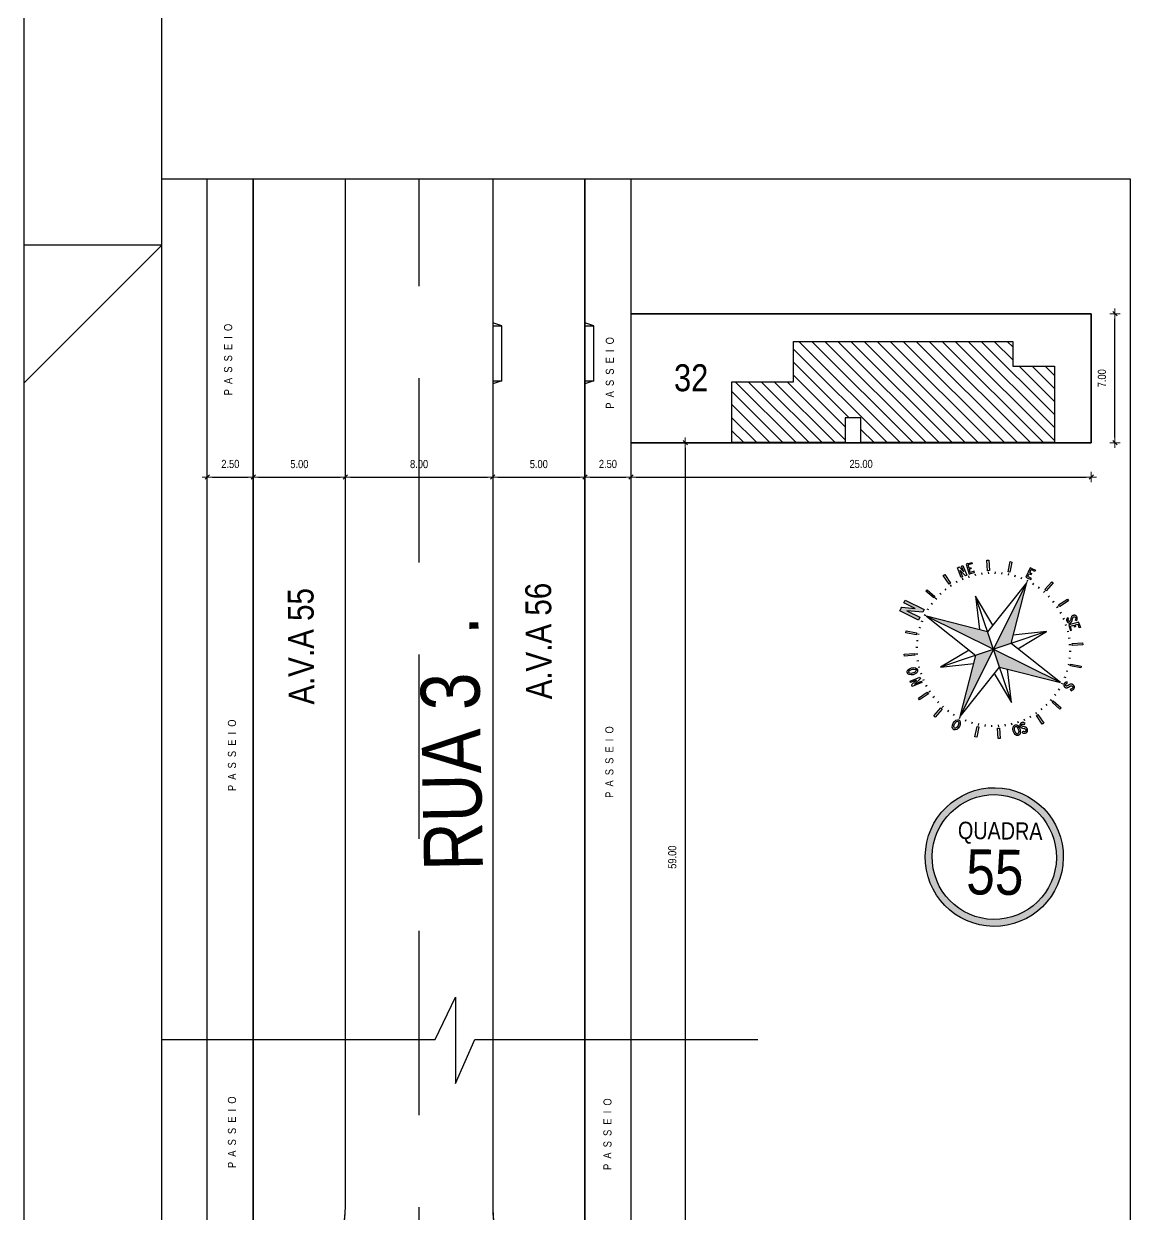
# Model space of a CAD drawing. Extents: x -178 to 151, y -135 to 745.
# Drawn here: x 84.69 to 99.95, y 708.35 to 724.51 of the extents above; entities that cross this region are included whole.
import ezdxf
from ezdxf.enums import TextEntityAlignment as Align

# ---------------------------------------------------------------- set-up
doc = ezdxf.new("R2010")
doc.units = 0
doc.header["$MEASUREMENT"] = 0
doc.header["$PDSIZE"] = -5
for name, pattern in [('CONTINU', [0]), ('CONTINUO', [0]), ('DASHDOT', [1, 0.5, -0.25, 0, -0.25]), ('DASHED2', [0.375, 0.25, -0.125])]:
    doc.linetypes.add(name, pattern=pattern)
doc.layers.get('0').update_dxf_attribs({"linetype": 'CONTINUOUS'})
doc.layers.get('Defpoints').update_dxf_attribs({"linetype": 'CONTINUOUS'})
for name, color, linetype in [('AR-ALV', 5, 'CONTINUOUS'), ('AR-TXT', 1, 'CONTINUOUS'), ('Bra-Rua Calçadas', 1, 'CONTINUOUS'), ('CALÇADA', 3, 'CONTINUOUS'), ('E-TXT-Y', 2, 'CONTINUOUS'), ('EIXO DAS VIAS', 252, 'DASHDOT'), ('Layer1', 7, 'CONTINUOUS'), ('Lotes', 2, 'CONTINUOUS'), ('Nomes de Ruas', 3, 'CONTINUOUS'), ('númeraçãoquadras', 4, 'CONTINUOUS'), ('TXT', 2, 'CONTINUOUS'), ('TXT A.VERDES', 7, 'CONTINUOUS'), ('Área Verde Alameda etc.', 92, 'CONTINUOUS')]:
    doc.layers.add(name, color=color, linetype=linetype)
doc.layers.add('E-Pen-C', color=4, linetype='CONTINUOUS', lineweight=15)
doc.layers.add('E-Pen-G', color=3, linetype='CONTINUOUS', lineweight=30)
doc.styles.add('F2', font='swissc.ttf')
doc.styles.add('STYLE1', font='sanss___.ttf')
doc.dimstyles.new('DIMENSION-1', dxfattribs={"dimtxt": 0.11, "dimasz": 0.07, "dimexe": 1, "dimexo": 0, "dimgap": 0.12, "dimtad": 1, "dimzin": 7, "dimdsep": 46, "dimtxsty": 'F2', "dimblk1": 'TRACO', "dimblk2": 'TRACO', "dimsah": 1, "dimcen": 1, "dimse1": 1, "dimse2": 1, "dimclrd": 256, "dimclre": 256, "dimclrt": 6, "dimadec": 0, "dimazin": 0, "dimtfac": 1, "dimtix": 1, "dimtmove": 2, "dimatfit": 3, "dimldrblk": 'TRACO', "dimfxl": 1, "dimtolj": 1, "dimtzin": 0, "dimarcsym": 0})

# ---------------------------------------------------------------- blocks, each defined once
blk = doc.blocks.new('TRACO')
at = {"layer": 'E-Pen-C'}
for p, q in [((-1, 0), (1, 0)), ((0, 1), (0, -1))]:
    blk.add_line(p, q, dxfattribs=at)
at = {"layer": 'E-Pen-G'}
blk.add_line((-0.42, -0.42), (0.42, 0.42), dxfattribs=at)
blk = doc.blocks.new('*D479')
at = {"lineweight": -2}
blk.add_line((87.246, 718.357), (87.731, 718.357), dxfattribs=at)
at = {"layer": 'Defpoints', "color": 0, "linetype": 'Continuous'}
for p in [(87.176, 718.34), (87.801, 718.357), (87.801, 718.34)]:
    blk.add_point(p, dxfattribs=at)
at = {"linetype": 'Continuous', "lineweight": -2, "xscale": 0.07, "yscale": 0.07, "zscale": 0.07, "rotation": 180}
blk.add_blockref('TRACO', (87.176, 718.357), dxfattribs=at)
at = {"linetype": 'Continuous', "lineweight": -2, "xscale": 0.07, "yscale": 0.07, "zscale": 0.07}
blk.add_blockref('TRACO', (87.801, 718.357), dxfattribs=at)
at = {"color": 6, "linetype": 'Continuous', "insert": (87.489, 718.534), "char_height": 0.11, "attachment_point": 5, "style": 'F2'}
blk.add_mtext('\\A1;2.50', dxfattribs=at)
blk = doc.blocks.new('*D480')
at = {"lineweight": -2}
blk.add_line((87.871, 718.357), (88.981, 718.357), dxfattribs=at)
at = {"layer": 'Defpoints', "color": 0, "linetype": 'Continuous'}
for p in [(87.801, 718.34), (89.051, 718.357), (89.051, 718.272)]:
    blk.add_point(p, dxfattribs=at)
at = {"linetype": 'Continuous', "lineweight": -2, "xscale": 0.07, "yscale": 0.07, "zscale": 0.07, "rotation": 180}
blk.add_blockref('TRACO', (87.801, 718.357), dxfattribs=at)
at = {"linetype": 'Continuous', "lineweight": -2, "xscale": 0.07, "yscale": 0.07, "zscale": 0.07}
blk.add_blockref('TRACO', (89.051, 718.357), dxfattribs=at)
at = {"color": 6, "linetype": 'Continuous', "insert": (88.426, 718.533), "char_height": 0.11, "attachment_point": 5, "style": 'F2'}
blk.add_mtext('\\A1;5.00', dxfattribs=at)
blk = doc.blocks.new('*D481')
at = {"lineweight": -2}
blk.add_line((89.121, 718.357), (90.981, 718.357), dxfattribs=at)
at = {"layer": 'Defpoints', "color": 0, "linetype": 'Continuous'}
for p in [(91.051, 718.357), (89.051, 718.272), (91.051, 718.272)]:
    blk.add_point(p, dxfattribs=at)
at = {"linetype": 'Continuous', "lineweight": -2, "xscale": 0.07, "yscale": 0.07, "zscale": 0.07, "rotation": 180}
blk.add_blockref('TRACO', (89.051, 718.357), dxfattribs=at)
at = {"linetype": 'Continuous', "lineweight": -2, "xscale": 0.07, "yscale": 0.07, "zscale": 0.07}
blk.add_blockref('TRACO', (91.051, 718.357), dxfattribs=at)
at = {"color": 6, "linetype": 'Continuous', "insert": (90.051, 718.533), "char_height": 0.11, "attachment_point": 5, "style": 'F2'}
blk.add_mtext('\\A1;8.00', dxfattribs=at)
blk = doc.blocks.new('*D482')
at = {"lineweight": -2}
blk.add_line((91.121, 718.357), (92.231, 718.357), dxfattribs=at)
at = {"layer": 'Defpoints', "color": 0, "linetype": 'Continuous'}
for p in [(92.301, 718.357), (91.051, 718.272), (92.301, 718.272)]:
    blk.add_point(p, dxfattribs=at)
at = {"linetype": 'Continuous', "lineweight": -2, "xscale": 0.07, "yscale": 0.07, "zscale": 0.07, "rotation": 180}
blk.add_blockref('TRACO', (91.051, 718.357), dxfattribs=at)
at = {"linetype": 'Continuous', "lineweight": -2, "xscale": 0.07, "yscale": 0.07, "zscale": 0.07}
blk.add_blockref('TRACO', (92.301, 718.357), dxfattribs=at)
at = {"color": 6, "linetype": 'Continuous', "insert": (91.676, 718.533), "char_height": 0.11, "attachment_point": 5, "style": 'F2'}
blk.add_mtext('\\A1;5.00', dxfattribs=at)
blk = doc.blocks.new('*D483')
at = {"lineweight": -2}
blk.add_line((92.371, 718.357), (92.856, 718.357), dxfattribs=at)
at = {"layer": 'Defpoints', "color": 0, "linetype": 'Continuous'}
for p in [(92.926, 718.357), (92.301, 718.272), (92.926, 718.272)]:
    blk.add_point(p, dxfattribs=at)
at = {"linetype": 'Continuous', "lineweight": -2, "xscale": 0.07, "yscale": 0.07, "zscale": 0.07, "rotation": 180}
blk.add_blockref('TRACO', (92.301, 718.357), dxfattribs=at)
at = {"linetype": 'Continuous', "lineweight": -2, "xscale": 0.07, "yscale": 0.07, "zscale": 0.07}
blk.add_blockref('TRACO', (92.926, 718.357), dxfattribs=at)
at = {"color": 6, "linetype": 'Continuous', "insert": (92.614, 718.534), "char_height": 0.11, "attachment_point": 5, "style": 'F2'}
blk.add_mtext('\\A1;2.50', dxfattribs=at)
blk = doc.blocks.new('*D484')
at = {"lineweight": -2}
blk.add_line((92.996, 718.357), (99.106, 718.357), dxfattribs=at)
at = {"layer": 'Defpoints', "color": 0, "linetype": 'Continuous'}
for p in [(99.176, 718.823), (99.176, 718.357), (92.926, 718.272)]:
    blk.add_point(p, dxfattribs=at)
at = {"linetype": 'Continuous', "lineweight": -2, "xscale": 0.07, "yscale": 0.07, "zscale": 0.07, "rotation": 180}
blk.add_blockref('TRACO', (92.926, 718.357), dxfattribs=at)
at = {"linetype": 'Continuous', "lineweight": -2, "xscale": 0.07, "yscale": 0.07, "zscale": 0.07}
blk.add_blockref('TRACO', (99.176, 718.357), dxfattribs=at)
at = {"color": 6, "linetype": 'Continuous', "insert": (96.051, 718.534), "char_height": 0.11, "attachment_point": 5, "style": 'F2'}
blk.add_mtext('\\A1;25.00', dxfattribs=at)
blk = doc.blocks.new('*D485')
at = {"lineweight": -2}
blk.add_line((99.496, 718.893), (99.496, 720.503), dxfattribs=at)
at = {"layer": 'Defpoints', "color": 0, "linetype": 'Continuous'}
for p in [(99.176, 720.573), (99.496, 720.573), (99.176, 718.823)]:
    blk.add_point(p, dxfattribs=at)
at = {"linetype": 'Continuous', "lineweight": -2, "xscale": 0.07, "yscale": 0.07, "zscale": 0.07}
for p, rotation in [((99.496, 720.573), 90), ((99.496, 718.823), 270)]:
    blk.add_blockref('TRACO', p, dxfattribs=dict(at, rotation=rotation))
at = {"color": 6, "linetype": 'Continuous', "insert": (99.32, 719.698), "char_height": 0.11, "attachment_point": 5, "rotation": 90, "style": 'F2'}
blk.add_mtext('\\A1;7.00', dxfattribs=at)
blk = doc.blocks.new('*D486')
at = {"lineweight": -2}
blk.add_line((93.664, 718.753), (93.664, 707.643), dxfattribs=at)
at = {"layer": 'Defpoints', "color": 0, "linetype": 'Continuous'}
for p in [(92.926, 718.823), (92.926, 707.573), (93.664, 707.573)]:
    blk.add_point(p, dxfattribs=at)
at = {"linetype": 'Continuous', "lineweight": -2, "xscale": 0.07, "yscale": 0.07, "zscale": 0.07}
for p, rotation in [((93.664, 718.823), 90), ((93.664, 707.573), 270)]:
    blk.add_blockref('TRACO', p, dxfattribs=dict(at, rotation=rotation))
at = {"color": 6, "linetype": 'Continuous', "insert": (93.488, 713.198), "char_height": 0.11, "attachment_point": 5, "rotation": 90, "style": 'F2'}
blk.add_mtext('\\A1;59.00', dxfattribs=at)
blk = doc.blocks.new('al-norte')
at = {"layer": 'TXT'}
for points in [[(0.055, 2.221), (-0.065, 2.532), (-0.092, 2.532), (-0.167, 2.532), (-0.167, 2.01), (-0.092, 2.01), (-0.092, 2.379), (0.055, 2.001), (0.131, 2.001), (0.131, 2.531), (0.055, 2.531)], [(0.007, 1.875), (0, 0), (0.333, 0.33)]]:
    blk.add_hatch(color=7, dxfattribs=at).paths.add_polyline_path(points)
h = blk.add_hatch(color=7, dxfattribs=at)
h.paths.add_polyline_path([(0, 0), (0.33, -0.333), (1.875, -0.007)])
h.paths.add_polyline_path([(0, 0), (-0.333, -0.33), (-0.007, -1.875)])
h.paths.add_polyline_path([(0, 0), (-0.33, 0.333), (-1.875, 0.007)])
at = {"layer": 'TXT', "color": 7}
for p, q in [((-0.092, 2.532), (-0.065, 2.532)), ((-0.065, 2.532), (0.055, 2.221)), ((-0.596, 2.16), (-0.551, 2.172)), ((-0.528, 1.906), (-0.596, 2.16)), ((-0.551, 2.172), (-0.483, 1.919)), ((0.055, 2.001), (-0.092, 2.379)), ((-1.135, 1.932), (-1.094, 1.956)), ((-1.003, 1.705), (-1.135, 1.932)), ((-1.094, 1.956), (-0.963, 1.728)), ((-0.643, 1.786), (-0.659, 1.83)), ((-0.483, 1.919), (-0.528, 1.906)), ((-0.485, 1.835), (-0.497, 1.881)), ((-0.323, 1.871), (-0.331, 1.917)), ((0.007, 1.875), (-0.33, 0.333)), ((-0.159, 1.892), (-0.163, 1.938)), ((-0.007, -1.875), (0.007, 1.875)), ((0.007, 1.898), (0.007, 1.945)), ((0.333, 0.33), (0.007, 1.875)), ((0.172, 1.891), (0.176, 1.937)), ((0.336, 1.868), (0.344, 1.915)), ((0.498, 1.832), (0.51, 1.877)), ((0.656, 1.782), (0.672, 1.826)), ((-1.662, 1.499), (-1.637, 1.528)), ((-1.546, 1.396), (-1.662, 1.499)), ((-1.637, 1.528), (-1.438, 1.353)), ((-1.215, 1.459), (-1.245, 1.495)), ((-1.083, 1.559), (-1.11, 1.597)), ((-0.963, 1.728), (-1.003, 1.705)), ((-0.943, 1.647), (-0.967, 1.688)), ((-0.796, 1.723), (-0.816, 1.766)), ((0.808, 1.718), (0.828, 1.76)), ((0.955, 1.641), (0.979, 1.681)), ((1.094, 1.551), (1.121, 1.59)), ((1.343, 1.446), (1.415, 1.635)), ((1.476, 1.683), (1.417, 1.527)), ((1.466, 1.692), (1.476, 1.683)), ((-1.736, 1.416), (-1.711, 1.444)), ((-1.54, 1.244), (-1.736, 1.416)), ((-1.711, 1.444), (-1.702, 1.454)), ((-1.702, 1.454), (-1.546, 1.396)), ((-1.654, 1.393), (-1.515, 1.272)), ((-1.463, 1.324), (-1.654, 1.393)), ((-1.515, 1.272), (-1.54, 1.244)), ((-1.45, 1.225), (-1.486, 1.256)), ((-1.438, 1.353), (-1.463, 1.324)), ((-1.338, 1.347), (-1.371, 1.38)), ((1.225, 1.45), (1.256, 1.486)), ((1.347, 1.338), (1.38, 1.371)), ((1.459, 1.215), (1.495, 1.245)), ((1.538, 1.43), (1.572, 1.393)), ((1.561, 1.452), (1.596, 1.414)), ((1.596, 1.414), (1.572, 1.393)), ((-1.949, 1.106), (-1.925, 1.146)), ((-1.721, 0.975), (-1.949, 1.106)), ((-1.925, 1.146), (-1.698, 1.015)), ((-1.698, 1.015), (-1.721, 0.975)), ((-1.641, 0.955), (-1.681, 0.979)), ((-1.551, 1.094), (-1.59, 1.121)), ((-0.998, -0.991), (0.998, 0.991)), ((-0.285, 0.538), (-0.991, 0.998)), ((0.991, -0.998), (-0.991, 0.998)), ((-0.991, 0.998), (-0.536, 0.289)), ((0.998, 0.991), (0.289, 0.536)), ((0.538, 0.285), (0.998, 0.991)), ((1.559, 1.083), (1.597, 1.11)), ((1.647, 0.943), (1.688, 0.967)), ((1.705, 1.003), (1.932, 1.135)), ((1.728, 0.963), (1.705, 1.003)), ((1.956, 1.094), (1.728, 0.963)), ((1.932, 1.135), (1.956, 1.094)), ((-2.169, 0.564), (-2.156, 0.609)), ((-2.156, 0.609), (-1.903, 0.541)), ((-1.782, 0.656), (-1.826, 0.672)), ((-1.718, 0.808), (-1.76, 0.828)), ((1.723, 0.796), (1.766, 0.816)), ((1.786, 0.643), (1.83, 0.659)), ((-1.915, 0.496), (-2.169, 0.564)), ((-1.903, 0.541), (-1.915, 0.496)), ((-1.868, 0.336), (-1.915, 0.344)), ((-1.832, 0.498), (-1.877, 0.51)), ((-1.875, 0.007), (-0.33, 0.333)), ((1.875, -0.007), (0.333, 0.33)), ((1.835, 0.485), (1.881, 0.497)), ((1.871, 0.323), (1.917, 0.331)), ((-1.898, 0.007), (-1.945, 0.007)), ((-1.891, 0.172), (-1.937, 0.176)), ((-1.875, 0.007), (-0.333, -0.33)), ((-1.875, 0.007), (1.875, -0.007)), ((1.892, 0.159), (1.938, 0.163)), ((1.986, 0.075), (1.986, 0.034)), ((2.246, 0.075), (1.986, 0.075)), ((1.986, 0.034), (1.986, -0.068)), ((2.017, 0.034), (2.1, 0.034)), ((2.017, -0.068), (2.017, 0.034)), ((2.1, 0.034), (2.1, -0.017)), ((2.132, 0.034), (2.214, 0.034)), ((2.132, 0.034), (2.132, -0.017)), ((2.214, -0.068), (2.214, 0.034)), ((2.246, 0.034), (2.246, 0.075)), ((2.246, 0.034), (2.246, -0.068)), ((-1.892, -0.159), (-1.938, -0.163)), ((-0.538, -0.285), (-0.998, -0.991)), ((0.33, -0.333), (1.875, -0.007)), ((0.991, -0.998), (0.536, -0.289)), ((1.891, -0.172), (1.937, -0.176)), ((1.898, -0.007), (1.945, -0.007)), ((1.986, -0.068), (2.017, -0.068)), ((2.132, -0.017), (2.1, -0.017)), ((2.246, -0.068), (2.214, -0.068)), ((-2.172, -0.551), (-1.919, -0.483)), ((-2.16, -0.596), (-2.172, -0.551)), ((-1.906, -0.528), (-2.16, -0.596)), ((-1.919, -0.483), (-1.906, -0.528)), ((-1.871, -0.323), (-1.917, -0.331)), ((-1.835, -0.485), (-1.881, -0.497)), ((-0.998, -0.991), (-0.289, -0.536)), ((-0.333, -0.33), (-0.007, -1.875)), ((-0.007, -1.875), (0.33, -0.333)), ((0.285, -0.538), (0.991, -0.998)), ((1.832, -0.498), (1.877, -0.51)), ((1.868, -0.336), (1.915, -0.344)), ((1.903, -0.541), (1.915, -0.496)), ((2.156, -0.609), (1.903, -0.541)), ((1.915, -0.496), (2.169, -0.564)), ((2.169, -0.564), (2.156, -0.609)), ((-1.786, -0.643), (-1.83, -0.659)), ((-1.723, -0.796), (-1.766, -0.816)), ((1.718, -0.808), (1.76, -0.828)), ((1.782, -0.656), (1.826, -0.672)), ((-1.956, -1.094), (-1.728, -0.963)), ((-1.932, -1.135), (-1.956, -1.094)), ((-1.705, -1.003), (-1.932, -1.135)), ((-1.728, -0.963), (-1.705, -1.003)), ((-1.647, -0.943), (-1.688, -0.967)), ((-1.559, -1.083), (-1.597, -1.11)), ((1.551, -1.094), (1.59, -1.121)), ((1.641, -0.955), (1.681, -0.979)), ((1.698, -1.015), (1.721, -0.975)), ((1.925, -1.146), (1.698, -1.015)), ((1.721, -0.975), (1.949, -1.106)), ((1.949, -1.106), (1.925, -1.146)), ((-1.459, -1.215), (-1.495, -1.245)), ((-1.454, -1.487), (-1.455, -1.494)), ((-1.453, -1.479), (-1.454, -1.487)), ((-1.451, -1.471), (-1.453, -1.479)), ((-1.448, -1.464), (-1.451, -1.471)), ((-1.444, -1.457), (-1.448, -1.464)), ((-1.439, -1.451), (-1.444, -1.457)), ((-1.434, -1.445), (-1.439, -1.451)), ((-1.428, -1.44), (-1.434, -1.445)), ((-1.421, -1.436), (-1.428, -1.44)), ((-1.414, -1.432), (-1.421, -1.436)), ((-1.407, -1.43), (-1.414, -1.432)), ((-1.411, -1.497), (-1.41, -1.49)), ((-1.41, -1.49), (-1.409, -1.486)), ((-1.409, -1.486), (-1.408, -1.483)), ((-1.408, -1.483), (-1.404, -1.476)), ((-1.399, -1.429), (-1.407, -1.43)), ((-1.404, -1.476), (-1.398, -1.471)), ((-1.391, -1.428), (-1.399, -1.429)), ((-1.398, -1.471), (-1.391, -1.467)), ((-1.383, -1.428), (-1.391, -1.428)), ((-1.391, -1.467), (-1.387, -1.466)), ((-1.387, -1.466), (-1.383, -1.465)), ((-1.375, -1.429), (-1.383, -1.428)), ((-1.383, -1.465), (-1.38, -1.465)), ((-1.347, -1.338), (-1.38, -1.371)), ((-1.38, -1.465), (-1.376, -1.467)), ((-1.376, -1.467), (-1.372, -1.468)), ((-1.368, -1.43), (-1.375, -1.429)), ((-1.372, -1.468), (-1.369, -1.471)), ((-1.369, -1.471), (-1.363, -1.476)), ((-1.36, -1.432), (-1.368, -1.43)), ((-1.363, -1.476), (-1.358, -1.482)), ((-1.353, -1.436), (-1.36, -1.432)), ((-1.358, -1.482), (-1.354, -1.489)), ((-1.354, -1.489), (-1.352, -1.496)), ((-1.347, -1.44), (-1.353, -1.436)), ((-1.341, -1.445), (-1.347, -1.44)), ((-1.335, -1.45), (-1.341, -1.445)), ((-1.33, -1.456), (-1.335, -1.45)), ((-1.325, -1.463), (-1.33, -1.456)), ((-1.321, -1.469), (-1.325, -1.463)), ((-1.318, -1.476), (-1.321, -1.469)), ((-1.315, -1.484), (-1.318, -1.476)), ((-1.313, -1.491), (-1.315, -1.484)), ((-1.313, -1.499), (-1.313, -1.491)), ((-1.225, -1.45), (-1.256, -1.486)), ((1.215, -1.459), (1.245, -1.495)), ((1.354, -1.453), (1.278, -1.521)), ((1.299, -1.545), (1.375, -1.476)), ((1.338, -1.347), (1.371, -1.38)), ((1.385, -1.425), (1.354, -1.453)), ((1.375, -1.476), (1.43, -1.538)), ((1.559, -1.619), (1.385, -1.425)), ((1.429, -1.375), (1.428, -1.383)), ((1.428, -1.383), (1.428, -1.391)), ((1.428, -1.391), (1.429, -1.399)), ((1.43, -1.368), (1.429, -1.375)), ((1.429, -1.399), (1.43, -1.407)), ((1.432, -1.36), (1.43, -1.368)), ((1.43, -1.407), (1.432, -1.414)), ((1.436, -1.353), (1.432, -1.36)), ((1.432, -1.414), (1.436, -1.421)), ((1.44, -1.347), (1.436, -1.353)), ((1.436, -1.421), (1.44, -1.428)), ((1.445, -1.341), (1.44, -1.347)), ((1.44, -1.428), (1.445, -1.434)), ((1.45, -1.335), (1.445, -1.341)), ((1.445, -1.434), (1.451, -1.439)), ((1.45, -1.225), (1.486, -1.256)), ((1.456, -1.33), (1.45, -1.335)), ((1.451, -1.439), (1.457, -1.444)), ((1.463, -1.325), (1.456, -1.33)), ((1.457, -1.444), (1.464, -1.448)), ((1.469, -1.321), (1.463, -1.325)), ((1.464, -1.448), (1.471, -1.451)), ((1.465, -1.38), (1.467, -1.376)), ((1.465, -1.383), (1.465, -1.38)), ((1.466, -1.387), (1.465, -1.383)), ((1.467, -1.391), (1.466, -1.387)), ((1.467, -1.376), (1.468, -1.372)), ((1.471, -1.398), (1.467, -1.391)), ((1.468, -1.372), (1.471, -1.369)), ((1.476, -1.318), (1.469, -1.321)), ((1.471, -1.369), (1.476, -1.363)), ((1.476, -1.404), (1.471, -1.398)), ((1.471, -1.451), (1.479, -1.453)), ((1.484, -1.315), (1.476, -1.318)), ((1.476, -1.363), (1.482, -1.358)), ((1.483, -1.408), (1.476, -1.404)), ((1.479, -1.453), (1.487, -1.454)), ((1.482, -1.358), (1.489, -1.354)), ((1.486, -1.409), (1.483, -1.408)), ((1.491, -1.313), (1.484, -1.315)), ((1.49, -1.41), (1.486, -1.409)), ((1.487, -1.454), (1.494, -1.455)), ((1.489, -1.354), (1.496, -1.352)), ((1.497, -1.411), (1.49, -1.41)), ((1.499, -1.313), (1.491, -1.313)), ((1.494, -1.455), (1.502, -1.455)), ((1.496, -1.352), (1.503, -1.35)), ((1.513, -1.409), (1.497, -1.411)), ((1.53, -1.312), (1.499, -1.313)), ((1.502, -1.455), (1.51, -1.454)), ((1.503, -1.35), (1.511, -1.35)), ((1.51, -1.454), (1.525, -1.451)), ((1.511, -1.35), (1.527, -1.351)), ((1.528, -1.406), (1.513, -1.409)), ((1.525, -1.451), (1.555, -1.443)), ((1.527, -1.351), (1.53, -1.312)), ((1.558, -1.4), (1.528, -1.406)), ((1.555, -1.443), (1.57, -1.44)), ((1.573, -1.397), (1.558, -1.4)), ((1.57, -1.44), (1.578, -1.439)), ((1.589, -1.395), (1.573, -1.397)), ((1.578, -1.439), (1.586, -1.439)), ((1.586, -1.439), (1.594, -1.439)), ((1.596, -1.395), (1.589, -1.395)), ((1.594, -1.439), (1.602, -1.44)), ((1.604, -1.395), (1.596, -1.395)), ((1.602, -1.44), (1.609, -1.442)), ((1.612, -1.396), (1.604, -1.395)), ((1.609, -1.442), (1.616, -1.446)), ((1.619, -1.399), (1.612, -1.396)), ((1.616, -1.446), (1.622, -1.451)), ((1.626, -1.402), (1.619, -1.399)), ((1.622, -1.451), (1.628, -1.457)), ((1.633, -1.406), (1.626, -1.402)), ((1.628, -1.457), (1.631, -1.465)), ((1.632, -1.488), (1.628, -1.495)), ((1.631, -1.465), (1.633, -1.473)), ((1.633, -1.484), (1.632, -1.488)), ((1.639, -1.41), (1.633, -1.406)), ((1.633, -1.473), (1.634, -1.481)), ((1.634, -1.481), (1.633, -1.484)), ((1.645, -1.416), (1.639, -1.41)), ((1.65, -1.421), (1.645, -1.416)), ((1.655, -1.428), (1.65, -1.421)), ((1.659, -1.434), (1.655, -1.428)), ((1.663, -1.441), (1.659, -1.434)), ((1.666, -1.448), (1.663, -1.441)), ((1.669, -1.455), (1.666, -1.448)), ((1.667, -1.5), (1.67, -1.493)), ((1.671, -1.463), (1.669, -1.455)), ((1.67, -1.493), (1.672, -1.485)), ((1.672, -1.47), (1.671, -1.463)), ((1.673, -1.478), (1.672, -1.47)), ((1.672, -1.485), (1.673, -1.478)), ((-1.556, -1.565), (-1.514, -1.564)), ((-1.556, -1.565), (-1.555, -1.58)), ((-1.555, -1.58), (-1.553, -1.595)), ((-1.553, -1.595), (-1.549, -1.61)), ((-1.549, -1.61), (-1.544, -1.624)), ((-1.544, -1.624), (-1.54, -1.631)), ((-1.54, -1.631), (-1.536, -1.638)), ((-1.536, -1.638), (-1.532, -1.644)), ((-1.532, -1.644), (-1.526, -1.649)), ((-1.526, -1.649), (-1.513, -1.658)), ((-1.516, -1.579), (-1.514, -1.564)), ((-1.516, -1.587), (-1.516, -1.579)), ((-1.515, -1.595), (-1.516, -1.587)), ((-1.513, -1.602), (-1.515, -1.595)), ((-1.51, -1.609), (-1.513, -1.602)), ((-1.513, -1.658), (-1.5, -1.667)), ((-1.506, -1.616), (-1.51, -1.609)), ((-1.501, -1.623), (-1.506, -1.616)), ((-1.495, -1.628), (-1.501, -1.623)), ((-1.5, -1.667), (-1.493, -1.67)), ((-1.488, -1.632), (-1.495, -1.628)), ((-1.493, -1.67), (-1.485, -1.672)), ((-1.484, -1.633), (-1.488, -1.632)), ((-1.485, -1.672), (-1.478, -1.673)), ((-1.481, -1.634), (-1.484, -1.633)), ((-1.473, -1.633), (-1.481, -1.634)), ((-1.478, -1.673), (-1.47, -1.672)), ((-1.465, -1.631), (-1.473, -1.633)), ((-1.47, -1.672), (-1.463, -1.671)), ((-1.457, -1.628), (-1.465, -1.631)), ((-1.463, -1.671), (-1.455, -1.669)), ((-1.451, -1.622), (-1.457, -1.628)), ((-1.455, -1.494), (-1.455, -1.502)), ((-1.455, -1.502), (-1.454, -1.51)), ((-1.455, -1.669), (-1.448, -1.666)), ((-1.454, -1.51), (-1.451, -1.525)), ((-1.451, -1.525), (-1.443, -1.555)), ((-1.446, -1.616), (-1.451, -1.622)), ((-1.448, -1.666), (-1.441, -1.663)), ((-1.442, -1.609), (-1.446, -1.616)), ((-1.443, -1.555), (-1.44, -1.57)), ((-1.44, -1.602), (-1.442, -1.609)), ((-1.441, -1.663), (-1.434, -1.659)), ((-1.44, -1.57), (-1.439, -1.578)), ((-1.439, -1.594), (-1.44, -1.602)), ((-1.439, -1.578), (-1.439, -1.586)), ((-1.439, -1.586), (-1.439, -1.594)), ((-1.434, -1.659), (-1.428, -1.655)), ((-1.428, -1.655), (-1.421, -1.65)), ((-1.421, -1.65), (-1.416, -1.645)), ((-1.416, -1.645), (-1.41, -1.639)), ((-1.409, -1.513), (-1.411, -1.497)), ((-1.41, -1.639), (-1.406, -1.633)), ((-1.406, -1.528), (-1.409, -1.513)), ((-1.4, -1.558), (-1.406, -1.528)), ((-1.406, -1.633), (-1.402, -1.626)), ((-1.402, -1.626), (-1.399, -1.619)), ((-1.397, -1.573), (-1.4, -1.558)), ((-1.399, -1.619), (-1.396, -1.612)), ((-1.395, -1.589), (-1.397, -1.573)), ((-1.396, -1.612), (-1.395, -1.604)), ((-1.395, -1.596), (-1.395, -1.589)), ((-1.395, -1.604), (-1.395, -1.596)), ((-1.352, -1.496), (-1.35, -1.503)), ((-1.35, -1.511), (-1.351, -1.527)), ((-1.351, -1.527), (-1.312, -1.53)), ((-1.35, -1.503), (-1.35, -1.511)), ((-1.312, -1.53), (-1.313, -1.499)), ((-1.146, -1.925), (-1.015, -1.698)), ((-1.094, -1.551), (-1.121, -1.59)), ((-0.975, -1.721), (-1.106, -1.949)), ((-1.015, -1.698), (-0.975, -1.721)), ((-0.955, -1.641), (-0.979, -1.681)), ((-0.808, -1.718), (-0.828, -1.76)), ((-0.656, -1.782), (-0.672, -1.826)), ((0.643, -1.786), (0.659, -1.83)), ((0.796, -1.723), (0.816, -1.766)), ((0.943, -1.647), (0.967, -1.688)), ((0.963, -1.728), (1.003, -1.705)), ((1.094, -1.956), (0.963, -1.728)), ((1.003, -1.705), (1.135, -1.932)), ((1.083, -1.559), (1.11, -1.597)), ((1.278, -1.521), (1.299, -1.545)), ((1.43, -1.538), (1.393, -1.572)), ((1.414, -1.596), (1.393, -1.572)), ((1.452, -1.561), (1.414, -1.596)), ((1.431, -1.691), (1.507, -1.623)), ((1.452, -1.715), (1.431, -1.691)), ((1.452, -1.561), (1.507, -1.623)), ((1.528, -1.646), (1.452, -1.715)), ((1.528, -1.646), (1.559, -1.619)), ((1.579, -1.516), (1.564, -1.514)), ((1.565, -1.556), (1.564, -1.514)), ((1.565, -1.556), (1.58, -1.555)), ((1.587, -1.516), (1.579, -1.516)), ((1.58, -1.555), (1.595, -1.553)), ((1.595, -1.515), (1.587, -1.516)), ((1.602, -1.513), (1.595, -1.515)), ((1.595, -1.553), (1.61, -1.549)), ((1.609, -1.51), (1.602, -1.513)), ((1.616, -1.506), (1.609, -1.51)), ((1.61, -1.549), (1.624, -1.544)), ((1.623, -1.501), (1.616, -1.506)), ((1.628, -1.495), (1.623, -1.501)), ((1.624, -1.544), (1.631, -1.54)), ((1.631, -1.54), (1.638, -1.536)), ((1.638, -1.536), (1.644, -1.532)), ((1.644, -1.532), (1.649, -1.526)), ((1.649, -1.526), (1.658, -1.513)), ((1.658, -1.513), (1.667, -1.5)), ((-1.106, -1.949), (-1.146, -1.925)), ((-0.609, -2.156), (-0.541, -1.903)), ((-0.496, -1.915), (-0.564, -2.169)), ((-0.541, -1.903), (-0.496, -1.915)), ((-0.498, -1.832), (-0.51, -1.877)), ((-0.336, -1.868), (-0.344, -1.915)), ((-0.172, -1.891), (-0.176, -1.937)), ((-0.062, -2.027), (-0.063, -2.035)), ((-0.063, -2.035), (-0.063, -2.043)), ((-0.063, -2.043), (-0.062, -2.05)), ((-0.06, -2.019), (-0.062, -2.027)), ((-0.062, -2.05), (-0.06, -2.058)), ((-0.057, -2.012), (-0.06, -2.019)), ((-0.06, -2.058), (-0.058, -2.065)), ((-0.058, -2.065), (-0.054, -2.072)), ((-0.053, -2.005), (-0.057, -2.012)), ((-0.054, -2.072), (-0.05, -2.079)), ((-0.049, -1.999), (-0.053, -2.005)), ((-0.05, -2.079), (-0.045, -2.085)), ((-0.044, -1.993), (-0.049, -1.999)), ((-0.045, -2.085), (-0.039, -2.091)), ((-0.038, -1.988), (-0.044, -1.993)), ((-0.032, -1.983), (-0.038, -1.988)), ((-0.025, -1.979), (-0.032, -1.983)), ((-0.018, -1.975), (-0.025, -1.979)), ((-0.02, -2.037), (-0.019, -2.029)), ((-0.019, -2.045), (-0.02, -2.037)), ((-0.019, -2.029), (-0.017, -2.021)), ((-0.017, -2.048), (-0.019, -2.045)), ((-0.011, -1.973), (-0.018, -1.975)), ((-0.017, -2.021), (-0.015, -2.018)), ((-0.015, -2.051), (-0.017, -2.048)), ((-0.015, -2.018), (-0.012, -2.015)), ((-0.01, -2.057), (-0.015, -2.051)), ((-0.012, -2.015), (-0.01, -2.013)), ((-0.003, -1.972), (-0.011, -1.973)), ((-0.01, -2.013), (-0.006, -2.011)), ((0.002, -2.067), (-0.01, -2.057)), ((-0.007, -1.898), (-0.007, -1.945)), ((-0.006, -2.011), (-0.002, -2.01)), ((0.005, -1.971), (-0.003, -1.972)), ((-0.002, -2.01), (0.002, -2.009)), ((0.002, -2.009), (0.01, -2.009)), ((0.014, -2.077), (0.002, -2.067)), ((0.013, -1.971), (0.005, -1.971)), ((0.01, -2.009), (0.018, -2.01)), ((0.02, -1.972), (0.013, -1.971)), ((0.039, -2.095), (0.014, -2.077)), ((0.018, -2.01), (0.025, -2.012)), ((0.028, -1.974), (0.02, -1.972)), ((0.025, -2.012), (0.032, -2.016)), ((0.036, -1.976), (0.028, -1.974)), ((0.032, -2.016), (0.038, -2.02)), ((0.043, -1.978), (0.036, -1.976)), ((0.038, -2.02), (0.043, -2.026)), ((0.05, -1.982), (0.043, -1.978)), ((0.043, -2.026), (0.053, -2.038)), ((0.056, -1.986), (0.05, -1.982)), ((0.053, -2.038), (0.084, -2.014)), ((0.062, -1.991), (0.056, -1.986)), ((0.084, -2.014), (0.062, -1.991)), ((0.159, -1.892), (0.163, -1.938)), ((0.323, -1.871), (0.331, -1.917)), ((0.483, -1.919), (0.528, -1.906)), ((0.551, -2.172), (0.483, -1.919)), ((0.485, -1.835), (0.497, -1.881)), ((0.528, -1.906), (0.596, -2.16)), ((1.135, -1.932), (1.094, -1.956)), ((-0.564, -2.169), (-0.609, -2.156)), ((-0.071, -2.206), (-0.04, -2.176)), ((-0.071, -2.206), (-0.06, -2.216)), ((-0.06, -2.216), (-0.048, -2.226)), ((-0.048, -2.226), (-0.035, -2.234)), ((-0.031, -2.189), (-0.04, -2.176)), ((-0.039, -2.091), (-0.034, -2.096)), ((-0.035, -2.234), (-0.021, -2.241)), ((-0.034, -2.096), (-0.021, -2.105)), ((-0.026, -2.194), (-0.031, -2.189)), ((-0.02, -2.199), (-0.026, -2.194)), ((-0.021, -2.105), (0.005, -2.121)), ((-0.021, -2.241), (-0.014, -2.244)), ((-0.014, -2.203), (-0.02, -2.199)), ((-0.007, -2.207), (-0.014, -2.203)), ((-0.014, -2.244), (-0.007, -2.246)), ((0.001, -2.209), (-0.007, -2.207)), ((-0.007, -2.246), (0.001, -2.247)), ((0.009, -2.21), (0.001, -2.209)), ((0.001, -2.247), (0.009, -2.247)), ((0.005, -2.121), (0.018, -2.13)), ((0.017, -2.21), (0.009, -2.21)), ((0.009, -2.247), (0.024, -2.245)), ((0.025, -2.208), (0.017, -2.21)), ((0.018, -2.13), (0.024, -2.136)), ((0.024, -2.136), (0.029, -2.141)), ((0.024, -2.245), (0.04, -2.242)), ((0.028, -2.207), (0.025, -2.208)), ((0.031, -2.205), (0.028, -2.207)), ((0.029, -2.141), (0.035, -2.147)), ((0.037, -2.199), (0.031, -2.205)), ((0.035, -2.147), (0.039, -2.154)), ((0.041, -2.192), (0.037, -2.199)), ((0.051, -2.104), (0.039, -2.095)), ((0.039, -2.154), (0.043, -2.161)), ((0.04, -2.242), (0.047, -2.239)), ((0.044, -2.184), (0.041, -2.192)), ((0.043, -2.161), (0.045, -2.168)), ((0.045, -2.176), (0.044, -2.184)), ((0.045, -2.168), (0.045, -2.176)), ((0.047, -2.239), (0.054, -2.236)), ((0.063, -2.113), (0.051, -2.104)), ((0.054, -2.236), (0.06, -2.231)), ((0.06, -2.231), (0.065, -2.226)), ((0.069, -2.119), (0.063, -2.113)), ((0.065, -2.226), (0.07, -2.219)), ((0.074, -2.125), (0.069, -2.119)), ((0.07, -2.219), (0.074, -2.213)), ((0.078, -2.131), (0.074, -2.125)), ((0.074, -2.213), (0.077, -2.206)), ((0.077, -2.206), (0.08, -2.199)), ((0.081, -2.138), (0.078, -2.131)), ((0.08, -2.199), (0.083, -2.191)), ((0.084, -2.145), (0.081, -2.138)), ((0.083, -2.191), (0.085, -2.184)), ((0.086, -2.153), (0.084, -2.145)), ((0.085, -2.184), (0.086, -2.176)), ((0.086, -2.161), (0.086, -2.153)), ((0.087, -2.168), (0.086, -2.161)), ((0.086, -2.176), (0.087, -2.168)), ((0.596, -2.16), (0.551, -2.172))]:
    blk.add_line(p, q, dxfattribs=at)
for points in [[(-0.092, 2.379), (-0.092, 2.01), (-0.167, 2.01), (-0.167, 2.532), (-0.092, 2.532)], [(0.055, 2.221), (0.055, 2.531), (0.131, 2.531), (0.131, 2.001), (0.055, 2.001)], [(1.415, 1.635), (1.292, 1.498), (1.264, 1.523), (1.438, 1.717), (1.466, 1.692)], [(1.417, 1.527), (1.52, 1.643), (1.549, 1.617), (1.372, 1.42), (1.343, 1.446)], [(1.646, 1.528), (1.619, 1.559), (1.425, 1.385), (1.453, 1.354)], [(1.561, 1.452), (1.623, 1.507)], [(1.646, 1.528), (1.715, 1.452), (1.691, 1.431), (1.623, 1.507)], [(1.453, 1.354), (1.521, 1.278), (1.545, 1.299), (1.476, 1.375)], [(1.476, 1.375), (1.538, 1.43)]]:
    blk.add_lwpolyline(points, dxfattribs=at)
for points in [[(0.564, 2.169), (0.609, 2.156), (0.541, 1.903), (0.496, 1.915)], [(1.106, 1.949), (1.146, 1.925), (1.015, 1.698), (0.975, 1.721)], [(2.16, 0.596), (2.172, 0.551), (1.919, 0.483), (1.906, 0.528)]]:
    blk.add_lwpolyline(points, close=True, dxfattribs=at)
for centre, major_axis in [((-1.391, 1.585), (-0.089, 0.105)), ((-2.109, 0.002), (-0.138, 0.003)), ((-1.563, -1.416), (-0.104, -0.09))]:
    blk.add_ellipse(centre, major_axis=major_axis, ratio=0.637019, dxfattribs=at)
for points in [[(-1.455, 1.661), (-1.459, 1.657), (-1.463, 1.651), (-1.464, 1.626), (-1.461, 1.608), (-1.436, 1.557), (-1.403, 1.524), (-1.353, 1.502), (-1.337, 1.504), (-1.324, 1.511), (-1.319, 1.517), (-1.319, 1.553), (-1.327, 1.58), (-1.361, 1.628), (-1.385, 1.648), (-1.428, 1.668), (-1.444, 1.666), (-1.453, 1.662), (-1.454, 1.661), (-1.455, 1.661)], [(-2.208, 0.004), (-2.208, -0.001), (-2.206, -0.008), (-2.188, -0.025), (-2.172, -0.034), (-2.118, -0.05), (-2.071, -0.047), (-2.022, -0.024), (-2.012, -0.011), (-2.009, 0.004), (-2.01, 0.012), (-2.037, 0.036), (-2.063, 0.047), (-2.121, 0.053), (-2.153, 0.049), (-2.195, 0.029), (-2.205, 0.016), (-2.208, 0.007), (-2.208, 0.006), (-2.208, 0.004)], [(-1.638, -1.481), (-1.634, -1.484), (-1.628, -1.488), (-1.603, -1.489), (-1.586, -1.486), (-1.534, -1.46), (-1.502, -1.427), (-1.481, -1.376), (-1.483, -1.36), (-1.49, -1.347), (-1.497, -1.342), (-1.533, -1.343), (-1.559, -1.352), (-1.607, -1.386), (-1.627, -1.411), (-1.645, -1.454), (-1.644, -1.47), (-1.639, -1.478), (-1.639, -1.48), (-1.638, -1.481)]]:
    blk.add_open_spline(points, degree=3, knots=[0, 0, 0, 0, 0.588202, 0.588202, 1.176405, 1.176405, 2.227826, 2.227826, 3.009715, 3.009715, 3.791604, 3.791604, 4.573494, 4.573494, 5.355383, 5.355383, 6.13445, 6.13445, 6.283185, 6.283185, 6.283185, 6.283185], dxfattribs=at)
blk = doc.blocks.new('NUM_quadra')
at = {"linetype": 'CONTINU'}
h = blk.add_hatch(color=7, dxfattribs=at)
edge = h.paths.add_edge_path(flags=17)
edge.add_arc((0, 0), 0.18, 0, 360)
edge = h.paths.add_edge_path()
edge.add_arc((0, 0), 0.2, 0, 360)
at = {"color": 7}
for radius in [0.2, 0.18]:
    blk.add_circle((0, 0), radius, dxfattribs=at)
at = {"color": 7, "linetype": 'Continuous', "style": 'F2'}
blk.add_text('QUADRA', height=0.05, dxfattribs=at).set_placement((-0.1062, 0.0509))
at = {"color": 7, "style": 'STYLE1'}
blk.add_attdef('00', text='', height=0.13, dxfattribs=at).set_placement((0, -0.1066), align=Align.CENTER)

msp = doc.modelspace()

# ---------------------------------------------------------------- hatches: boundary and pattern name
at = {"linetype": 'Continuous'}
h = msp.add_hatch(dxfattribs=at)
h.set_pattern_fill('ANSI31', style=0)
h.set_pattern_definition([(135, (14.64736, 9.68227), (0.088388348, 0.088388348), [])])
h.paths.add_polyline_path([(98.675, 718.861), (98.675, 718.824), (96.048, 718.824), (96.048, 719.161), (95.835, 719.161), (95.835, 718.824), (94.298, 718.824), (94.298, 719.649), (95.135, 719.649), (95.135, 720.199), (97.411, 720.199), (97.411, 719.861), (97.411, 720.199), (98.111, 720.199), (98.111, 719.861), (98.675, 719.861)])

# ---------------------------------------------------------------- linework, layer by layer
at = {"color": 2}
for q in [(84.685, 719.63), (84.685, 721.505)]:
    msp.add_line((86.56, 721.505), q, dxfattribs=at)
at = {"color": 5, "linetype": 'Continuous'}
for p, q in [((95.135, 719.649), (95.135, 720.199)), ((95.135, 720.199), (97.411, 720.199)), ((97.411, 720.199), (98.111, 720.199)), ((98.111, 720.199), (98.111, 719.861)), ((98.111, 719.861), (98.675, 719.861)), ((98.675, 719.861), (98.675, 718.861)), ((94.298, 718.824), (94.298, 719.649)), ((94.298, 719.649), (95.135, 719.649)), ((96.048, 719.161), (95.835, 719.161)), ((95.835, 719.161), (95.835, 718.824)), ((96.048, 718.824), (96.048, 719.161)), ((95.835, 718.824), (94.298, 718.824)), ((98.675, 718.824), (96.048, 718.824)), ((98.675, 718.861), (98.675, 718.824))]:
    msp.add_line(p, q, dxfattribs=at)
at = {"color": 2}
msp.add_lwpolyline([(84.685, 700.13), (150.689, 700.13), (150.689, 744.68), (84.685, 744.68)], close=True, dxfattribs=at)
at = {"color": 5, "linetype": 'Continuous'}
for points in [[(86.56, 743.93), (149.939, 743.93), (149.939, 700.88), (86.56, 700.88)], [(99.703, 700.88), (86.56, 700.88), (86.56, 722.405), (99.703, 722.405)]]:
    msp.add_lwpolyline(points, close=True, dxfattribs=at)
at = {"color": 7, "linetype": 'Continuous', "flags": 128}
msp.add_lwpolyline([(86.56, 710.724), (90.268, 710.724), (90.544, 711.298), (90.544, 710.125), (90.808, 710.723), (94.648, 710.723)], dxfattribs=at)
at = {"layer": 'AR-ALV', "color": 8, "linetype": 'Continuous'}
for p, q in [((91.175, 720.411), (91.05, 720.449)), ((92.425, 720.411), (92.3, 720.449)), ((91.05, 720.411), (91.175, 720.411)), ((91.175, 719.661), (91.175, 720.411)), ((92.3, 720.411), (92.425, 720.411)), ((92.425, 719.661), (92.425, 720.411)), ((91.05, 719.661), (91.175, 719.661)), ((91.175, 719.661), (91.05, 719.624)), ((92.3, 719.661), (92.425, 719.661)), ((92.425, 719.661), (92.3, 719.624))]:
    msp.add_line(p, q, dxfattribs=at)
at = {"layer": 'Bra-Rua Calçadas', "color": 4}
for p, q in [((87.801, 706.969), (87.801, 722.405)), ((92.301, 722.405), (92.301, 706.969))]:
    msp.add_line(p, q, dxfattribs=at)
for points in [[(87.801, 722.405), (87.801, 706.969, 0.365977), (89.051, 708.448), (89.051, 722.405)], [(91.051, 722.405), (91.051, 708.448, 0.365977), (92.301, 706.969), (92.301, 722.405)]]:
    msp.add_lwpolyline(points, format="xyb", dxfattribs=at)
at = {"layer": 'CALÇADA', "color": 4, "lineweight": -3}
msp.add_line((89.051, 708.448), (89.051, 722.405), dxfattribs=at)
at = {"layer": 'CALÇADA', "color": 8, "lineweight": -3}
msp.add_line((91.051, 722.405), (91.051, 708.448), dxfattribs=at)
at = {"layer": 'CALÇADA', "color": 4, "lineweight": -3}
for points in [[(86.56, 706.948), (87.551, 706.948, 0.414214), (89.051, 708.448), (89.051, 722.405)], [(86.56, 706.948), (87.551, 706.948, 0.414214), (89.051, 708.448), (89.051, 722.405)], [(91.051, 722.405), (91.051, 708.448, 0.414214), (92.551, 706.948), (99.703, 706.948)], [(91.051, 722.405), (91.051, 708.448, 0.414214), (92.551, 706.948), (99.703, 706.948)]]:
    msp.add_lwpolyline(points, format="xyb", dxfattribs=at)
at = {"layer": 'EIXO DAS VIAS', "color": 8, "linetype": 'DASHED2', "ltscale": 10, "elevation": 25.927}
msp.add_lwpolyline([(90.051, 705.948), (90.051, 722.405)], dxfattribs=at)
at = {"layer": 'Lotes', "color": 6, "linetype": 'CONTINUO', "lineweight": -3}
msp.add_line((87.176, 707.573), (87.176, 722.405), dxfattribs=at)
at = {"layer": 'Lotes', "color": 6}
msp.add_line((92.926, 722.405), (92.926, 707.573), dxfattribs=at)
at = {"layer": 'Lotes', "color": 8}
for p, q in [((99.176, 720.573), (92.926, 720.573)), ((92.926, 720.573), (99.176, 720.573)), ((99.176, 718.823), (99.176, 720.573)), ((99.176, 718.823), (92.926, 718.823)), ((92.926, 718.823), (99.176, 718.823))]:
    msp.add_line(p, q, dxfattribs=at)
at = {"layer": 'Lotes', "color": 8, "linetype": 'CONTINUO', "lineweight": -3}
for p, q in [((99.176, 720.573), (92.926, 720.573)), ((92.926, 720.573), (99.176, 720.573)), ((99.176, 720.573), (99.176, 718.823)), ((99.176, 718.823), (99.176, 720.573)), ((99.176, 718.823), (92.926, 718.823)), ((92.926, 718.823), (99.176, 718.823))]:
    msp.add_line(p, q, dxfattribs=at)
at = {"layer": 'Lotes', "color": 8}
msp.add_lwpolyline([(92.926, 720.573), (92.926, 718.823), (99.176, 718.823), (99.176, 720.573)], close=True, dxfattribs=at)
at = {"layer": 'Área Verde Alameda etc.', "color": 4}
for p, q in [((87.801, 706.969), (87.801, 722.405)), ((92.301, 722.405), (92.301, 706.969))]:
    msp.add_line(p, q, dxfattribs=at)
for points in [[(87.801, 722.405), (87.801, 706.969, 0.365977), (89.051, 708.448), (89.051, 722.405)], [(91.051, 722.405), (91.051, 708.448, 0.365977), (92.301, 706.969), (92.301, 722.405)]]:
    msp.add_lwpolyline(points, format="xyb", dxfattribs=at)

# ---------------------------------------------------------------- block references
at = {"layer": 'AR-TXT', "xscale": 0.5410980888007292, "yscale": 0.541098088800729, "zscale": 0.5410980888007292, "rotation": 63.81414746607793}
msp.add_blockref('al-norte', (97.848, 716.018), dxfattribs=at)
at = {"layer": 'númeraçãoquadras', "linetype": 'ByBlock', "extrusion": (0.084417, -0.001092, 0.99643)}
ref = msp.add_blockref('NUM_quadra', (714.406, -88.309, 7.482), dxfattribs=dict(at, xscale=4.703412109390253, yscale=4.703412109336615, zscale=4.703412073491708, rotation=270.0385460285928))
ref.add_attrib('00', '55', dxfattribs={"layer": '0', "color": 7, "extrusion": (0.084417, -0.001092, 0.99643), "height": 0.6114, "rotation": 270.0385, "style": 'F2'}).set_placement((713.896, -88.32, 7.482), align=Align.CENTER)

# ---------------------------------------------------------------- texts
at = {"layer": 'E-TXT-Y', "color": 2, "style": 'F2'}
msp.add_text('32', height=0.3658, dxfattribs=at).set_placement((93.511, 719.522))
at = {"layer": 'Layer1', "color": 7, "linetype": 'Continuous', "style": 'F2'}
for p in [(87.404, 719.466), (92.585, 719.285), (87.456, 714.095), (92.579, 714.003), (87.456, 708.979), (92.553, 708.953)]:
    msp.add_text('P  A  S  S  E  I  O', height=0.10972, rotation=90, dxfattribs=at).set_placement(p, align=Align.TOP_LEFT)
at = {"layer": 'Nomes de Ruas', "color": 7, "extrusion": (-0.017957, -0.084762, 0.996239), "style": 'F2'}
msp.add_text('RUA 3  .', height=0.8, rotation=102.9675, dxfattribs=at).set_placement((-59.609, 715.274, -62.193), align=Align.MIDDLE_CENTER)
at = {"layer": 'TXT A.VERDES', "linetype": 'Continuous', "style": 'F2'}
for s, p in [('A.V.A 56', (91.855, 715.341, 12.963)), ('A.V.A 55', (88.63, 715.269, 12.963))]:
    msp.add_text(s, height=0.35, rotation=90.4638, dxfattribs=at).set_placement(p)

# ---------------------------------------------------------------- dimensions: what is measured, and where the dimension line sits
at = {"color": 8, "linetype": 'Continuous'}
for base, p1, p2, text, picture, middle in [((99.496, 720.573), (99.176, 718.823), (99.176, 720.573), '7.00', '*D485', (99.32, 719.698)), ((93.664, 707.573), (92.926, 718.823), (92.926, 707.573), '59.00', '*D486', (93.488, 713.198))]:
    dim = msp.add_linear_dim(base=base, p1=p1, p2=p2, angle=90, text=text, dimstyle='DIMENSION-1', override={"dimadec": 8, "dimfxl": 0.5, "dimfxlon": 1}, dxfattribs=at)
    dim.commit()
    dim.dimension.update_dxf_attribs({"geometry": picture, "text_midpoint": middle})
for base, p1, p2, text, picture, middle in [((99.176, 718.357), (92.926, 718.272), (99.176, 718.823), '25.00', '*D484', (96.051, 718.534)), ((87.801, 718.357), (87.176, 718.34), (87.801, 718.34), '2.50', '*D479', (87.489, 718.534)), ((89.051, 718.357), (87.801, 718.34), (89.051, 718.272), '5.00', '*D480', (88.426, 718.533)), ((91.051, 718.357), (89.051, 718.272), (91.051, 718.272), '8.00', '*D481', (90.051, 718.533)), ((92.301, 718.357), (91.051, 718.272), (92.301, 718.272), '5.00', '*D482', (91.676, 718.533)), ((92.926, 718.357), (92.301, 718.272), (92.926, 718.272), '2.50', '*D483', (92.614, 718.534))]:
    dim = msp.add_linear_dim(base=base, p1=p1, p2=p2, text=text, dimstyle='DIMENSION-1', override={"dimadec": 8, "dimfxl": 0.5, "dimfxlon": 1}, dxfattribs=at)
    dim.commit()
    dim.dimension.update_dxf_attribs({"geometry": picture, "text_midpoint": middle})

doc.saveas('drawing.dxf')
